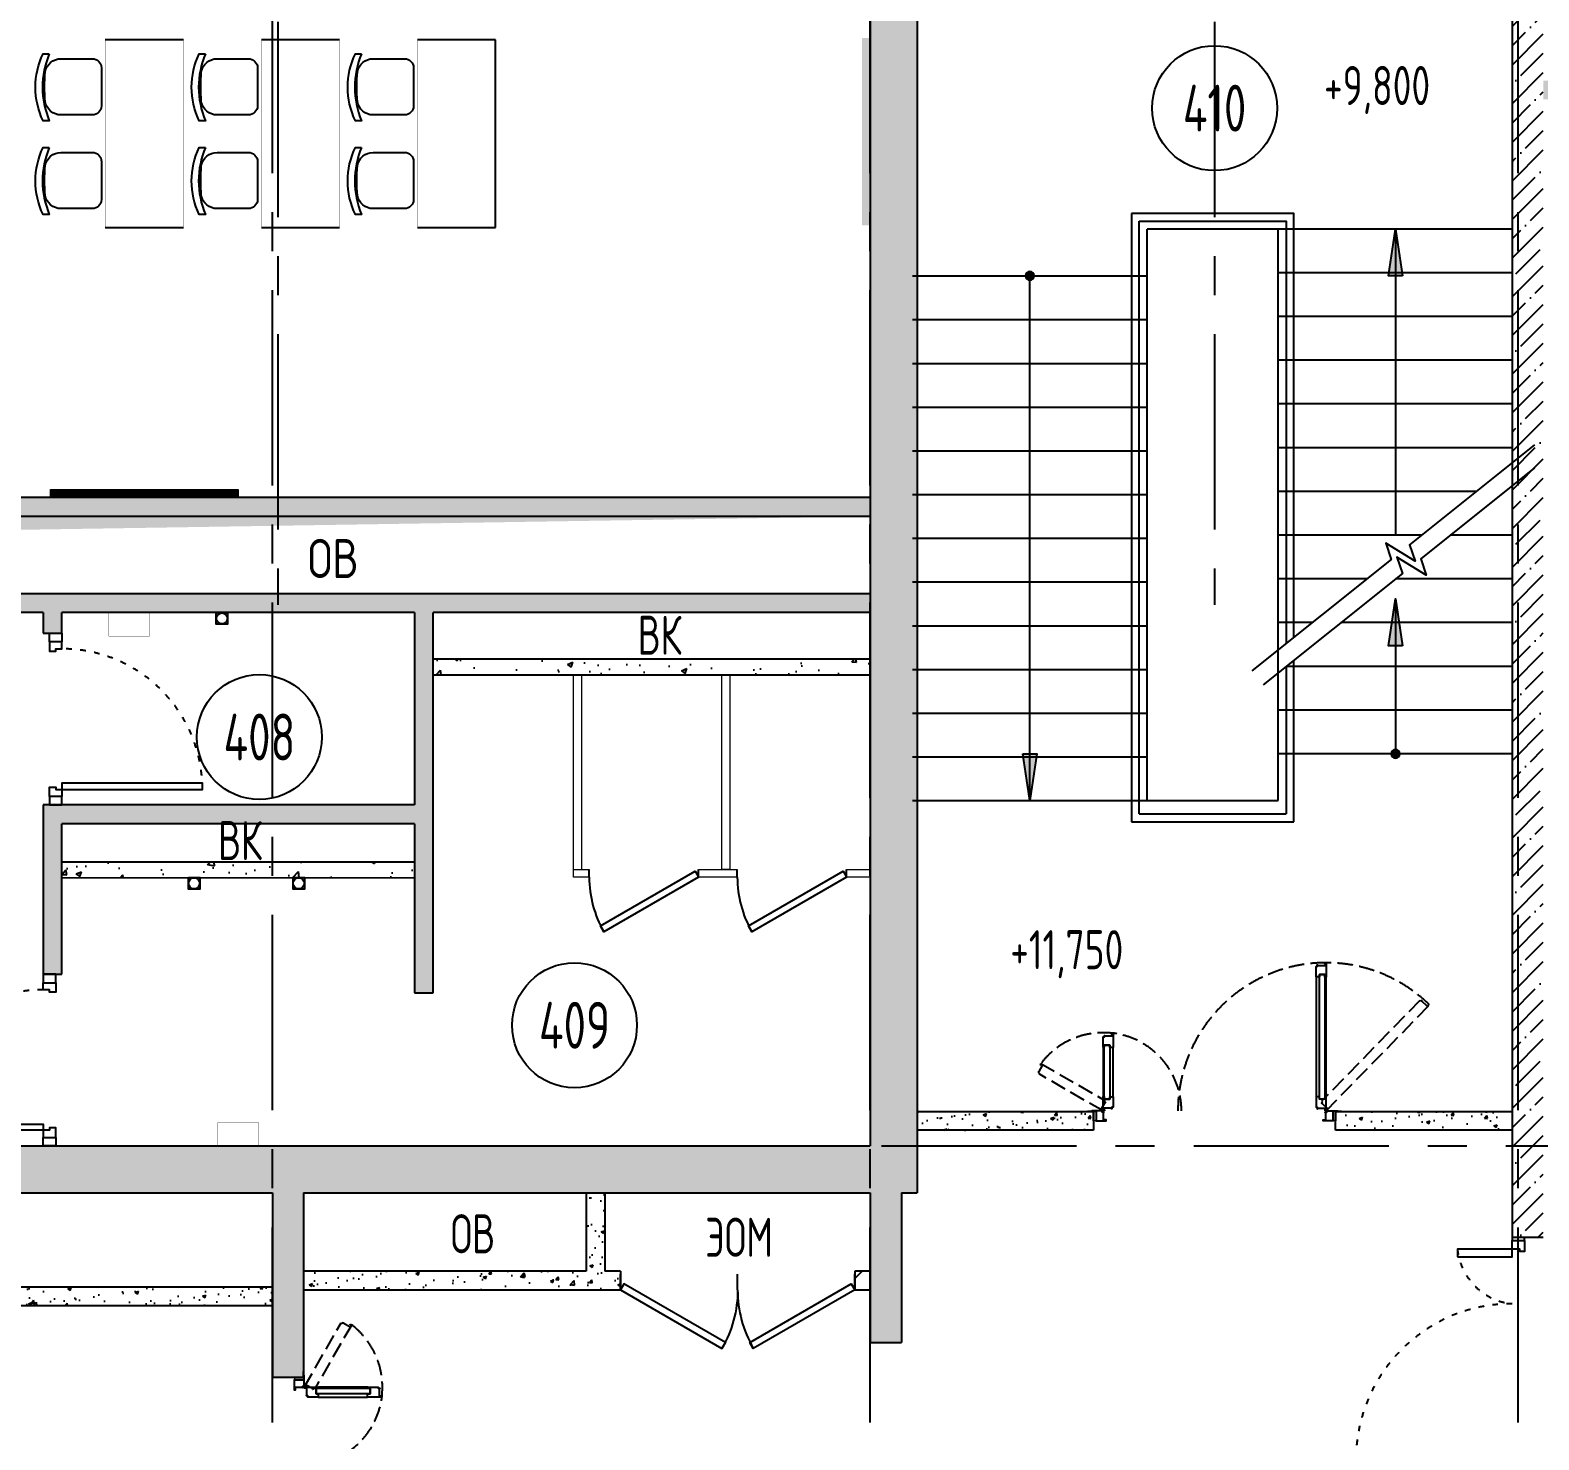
# Model space of a CAD drawing. Header units: millimetres. Extents: x -9318 to 9016603, y 0 to 838141.
# Drawn here: x 109816 to 119479, y 529691 to 538717 of the extents above; entities that cross this region are included whole.
import ezdxf
from ezdxf import colors
from ezdxf.entities.mleader import LeaderData, LeaderLine
from ezdxf.enums import TextEntityAlignment as Align
from ezdxf.math import Vec2, Vec3

# ---------------------------------------------------------------- set-up
doc = ezdxf.new("R2010")
doc.units = ezdxf.units.MM
for name, pattern in [('ACAD_ISO03W100', [30, 12, -18]), ('ADSK_Скрыто', [6, 3, -3]), ('CENTER', [2, 1.25, -0.25, 0.25, -0.25]), ('ГОСТ 2.303 4', [7, 5, -2, 0])]:
    doc.linetypes.add(name, pattern=pattern)
doc.layers.add('АР_Номер помещения', color=1, linetype='Continuous', lineweight=25)
doc.layers.add('ТХ_мебель передв', color=250, linetype='Continuous', lineweight=13)
doc.layers.add('ТХ_дозаторы', color=7, linetype='Continuous')
doc.layers.add('ТХ_обор_бытовое', color=14, linetype='Continuous')
doc.styles.add('ICOCPEUR', font='isocpeur.ttf')
doc.styles.add('ISOCPEUR', font='isocpeur.ttf', dxfattribs={"width": 0.7})
doc.linetypes.add('Ground1', pattern='A,12,[130,ltypeshp.shx,S=3,R=-150,X=0,Y=-2.598],3,[130,ltypeshp.shx,S=3,R=-150,X=0,Y=-2.598],3,[130,ltypeshp.shx,S=3,R=-150,X=0,Y=-2.598],0', length=18)
doc.linetypes.add('Ground2', pattern='A,12,[130,ltypeshp.shx,S=3,R=-210,X=0,Y=-2.598],3,[130,ltypeshp.shx,S=3,R=-210,X=0,Y=-2.598],3,[130,ltypeshp.shx,S=3,R=-210,X=0,Y=-2.598],0', length=18)
pattern_1 = [(50, (-131178.52, 456407.27), (215.17805, -18.82564), [22.5, -247.5]), (355, (-131178.52, 456407.27), (-41.6254, 225.65764), [18, -198]), (100.45144, (-131160.59, 456405.7), (173.55265, 206.832), [19.12206, -210.34263]), (46.1842, (-131178.52, 456467.27), (320.1724, -49.65578), [33.75, -371.25]), (96.63564, (-131151.84, 456463.14), (280.3986, 292.23558), [28.6831, -315.51413]), (351.18416, (-131178.52, 456467.27), (280.3986, 292.2356), [27, -297]), (21, (-131148.52, 456452.27), (179.07212, -120.78567), [22.5, -247.5]), (326, (-131148.52, 456452.27), (72.9946, 217.54501), [18, -198]), (71.451445, (-131133.6, 456442.2), (252.06671, 96.75935), [19.12206, -210.34263]), (37.5, (-131178.52, 456407.274), (3.647957, 99.868156), [0, -195.6, 0, -201, 0, -198.75]), (7.5, (-131178.52, 456407.27), (78.92086, 118.323514), [0, -114.6, 0, -191.1, 0, -75.75]), (327.5, (-131245.42, 456407.274), (160.14673, -6.766462), [0, -75, 0, -234, 0, -310.5]), (317.5, (-131275.42, 456407.27), (174.95585, 30.031495), [0, -97.5, 0, -155.4, 0, -220.5])]
pattern_2 = [(45, (-887755.71, 621612.85), (-123.743687, 123.743687), []), (45, (-887631.97, 621612.85), (-123.743687, 123.743687), [218.75, -43.75, 0, -43.75])]

# ---------------------------------------------------------------- blocks, each defined once
blk = doc.blocks.new('*U909')
at = {"color": 8}
for p, q in [((-700, 0), (-700, 50)), ((0, 0), (0, 50))]:
    blk.add_line(p, q, dxfattribs=at)
blk.add_lwpolyline([(0, 0), (-606.2, -350), (-628.1, -312.1), (-21.9, 37.9)], close=True, dxfattribs=at)
blk.add_arc((0, 0), 700, 180, 210, dxfattribs=at)
blk = doc.blocks.new('*U910')
at = {"color": 8}
for p, q in [((-700, 0), (-700, 50)), ((0, 0), (0, 50))]:
    blk.add_line(p, q, dxfattribs=at)
blk.add_lwpolyline([(0, 0), (-606.2, -350), (-628.1, -312.1), (-21.9, 37.9)], close=True, dxfattribs=at)
blk.add_arc((0, 0), 700, 180, 210, dxfattribs=at)
blk = doc.blocks.new('*U911')
at = {"color": 8}
for points in [[(-55, -80), (-55, 0), (-115, 0), (-115, -40), (-100, -40), (-100, -80), (-55, -80)], [(0, 0), (0, -80), (-55, -80), (-55, 0), (0, 0)], [(-1100, 0), (-1100, -80), (-1045, -80), (-1045, 0), (-1100, 0)], [(-1045, -80), (-1045, 0), (-985, 0), (-985, -40), (-1000, -40), (-1000, -80), (-1045, -80)]]:
    blk.add_lwpolyline(points, dxfattribs=at)
blk.add_lwpolyline([(-100, -80), (-100, -980), (-140, -980), (-140, -80)], close=True, dxfattribs=at)
at = {"color": 8, "linetype": 'ACAD_ISO03W100', "ltscale": 3}
blk.add_arc((-100, -80), 900, 180, 270, dxfattribs=at)
blk = doc.blocks.new('*U912')
at = {"color": 8}
blk.add_lwpolyline([(-100, 80), (-100, 980), (-140, 980), (-140, 80)], close=True, dxfattribs=at)
for points in [[(-1100, 0), (-1100, 80), (-1045, 80), (-1045, 0), (-1100, 0)], [(-1045, 80), (-1045, 0), (-985, 0), (-985, 40), (-1000, 40), (-1000, 80), (-1045, 80)], [(-55, 80), (-55, 0), (-115, 0), (-115, 40), (-100, 40), (-100, 80), (-55, 80)], [(0, 0), (0, 80), (-55, 80), (-55, 0), (0, 0)]]:
    blk.add_lwpolyline(points, dxfattribs=at)
at = {"color": 8, "linetype": 'ACAD_ISO03W100', "ltscale": 3}
blk.add_arc((-100, 80), 900, 90, 180, dxfattribs=at)
blk = doc.blocks.new('*U652')
at = {"color": 8}
for p, q in [((-96, -61), (-860.9, -61)), ((-863, -125), (-94, -125)), ((-94, -1425), (-409.9, -1425)), ((-411.9, -1489), (-96, -1489))]:
    blk.add_line(p, q, dxfattribs=at)
at = {"color": 8, "linetype": 'ГОСТ 2.303 4', "ltscale": 20}
for points in [[(-65.8, -90.1), (-60.3, -84.4), (-53.1, -91.4), (-52, -90.3), (-54.2, -88.1), (-17.3, -50.4), (-10.9, -56.7), (-15.2, -61.2), (-9.5, -66.7), (-4, -61), (-683.5, 601.4), (-689.1, 595.7), (-683.4, 590.2), (-679, 594.6), (-672.5, 588.3), (-709.3, 550.5), (-711.5, 552.7), (-712.6, 551.5), (-705.5, 544.5), (-711, 538.8)], [(-241, -1899.4), (-247.9, -1895.5), (-252.9, -1904.1), (-254.2, -1903.3), (-252.7, -1900.7), (-298.4, -1874.3), (-302.9, -1882.1), (-297.5, -1885.3), (-301.5, -1892.2), (-308.4, -1888.2), (-71.4, -1477.7), (-64.5, -1481.7), (-59.5, -1473.1), (-58.1, -1473.9), (-59.6, -1476.5), (-14, -1502.9), (-9.4, -1495), (-14.9, -1491.9), (-10.9, -1485), (-4, -1489)]]:
    blk.add_lwpolyline(points, close=True, dxfattribs=at)
at = {"color": 8}
for points in [[(60, -12), (60, -80), (52, -80), (52, -63), (5.6, -63), (5.6, -66), (4, -66), (4, -56), (-4, -56), (-4, 12), (0, 12), (0, 4), (-2.5, 4), (-2.4, -17), (56.2, -17), (56.2, -12)], [(-953, -69), (-953, -61), (-860.9, -61), (-860.9, -68.1), (-876.9, -68.1), (-876.9, -104), (-863, -104), (-863, -125), (-929, -125), (-929, -117.1), (-939, -117), (-939, -115.5), (-935.9, -115.5), (-935.9, -62.7), (-945, -62.7), (-945, -69)], [(-80, -104), (-876.9, -104), (-876.9, -68.1), (-80, -68.1)], [(-4, -69), (-4, -61), (-96, -61), (-96, -68.1), (-80, -68.1), (-80, -104), (-94, -104), (-94, -125), (-27.9, -125), (-27.9, -117.1), (-17.9, -117), (-17.9, -115.5), (-21, -115.5), (-21, -62.7), (-11.9, -62.7), (-11.9, -69)], [(-501.9, -1432.9), (-501.9, -1425), (-409.9, -1425), (-409.9, -1446), (-425.9, -1446), (-425.9, -1481.9), (-411.9, -1481.9), (-411.9, -1489), (-478, -1489), (-478, -1481), (-487.9, -1481), (-487.9, -1479.4), (-484.9, -1479.4), (-484.9, -1426.7), (-494, -1426.7), (-494, -1432.9)], [(-425.9, -1446), (-80, -1446), (-80, -1481.9), (-425.9, -1481.9)], [(-4, -1481), (-4, -1489), (-96, -1489), (-96, -1481.9), (-80, -1481.9), (-80, -1446), (-94, -1446), (-94, -1425), (-27.9, -1425), (-27.9, -1432.9), (-17.9, -1433), (-17.9, -1434.5), (-21, -1434.5), (-21, -1487.3), (-11.9, -1487.3), (-11.9, -1481)], [(60, -1538), (60, -1470), (52, -1470), (52, -1487), (5.6, -1487), (5.6, -1484), (4, -1484), (4, -1494), (-4, -1494), (-4, -1562), (0, -1562), (0, -1554), (-2.5, -1554), (-2.4, -1533), (56.2, -1533), (56.2, -1538)]]:
    blk.add_lwpolyline(points, close=True, dxfattribs=at)
at = {"color": 8, "linetype": 'Ground2'}
blk.add_lwpolyline([(0, 38.9), (0, 0), (60, 0)], dxfattribs=at)
at = {"color": 8, "linetype": 'Ground1'}
blk.add_lwpolyline([(60, -1550), (0, -1550), (0, -1588.9)], dxfattribs=at)
at = {"color": 8, "linetype": 'ГОСТ 2.303 4', "ltscale": 20}
for centre, radius, start, end in [((-4, -61), 949, 135.72975, 180.1036), ((-4, -61), 949, 180, 270), ((-4, -1489), 502, 90, 172.67471), ((-4, -1489), 501.1, 172.67471, 232.66071)]:
    blk.add_arc(centre, radius, start, end, dxfattribs=at)
blk = doc.blocks.new('Полуторная_на лестницу')
at = {"color": 8}
for points in [[(75, 80), (75, 1080), (124.9, 1080), (124.9, 80)], [(1375.1, 430), (1375.1, 80), (1425, 80), (1425, 430)]]:
    blk.add_lwpolyline(points, close=True, dxfattribs=at)
for points in [[(0, 0), (0, 80), (20, 80), (20, 0), (0, 0)], [(20, 80), (20, 0), (90, 0), (90, 30), (75, 30), (75, 80), (20, 80)], [(1480, 80), (1480, 0), (1410, 0), (1410, 30), (1425, 30), (1425, 80), (1480, 80)], [(1500, 0), (1500, 80), (1480, 80), (1480, 0), (1500, 0)]]:
    blk.add_lwpolyline(points, dxfattribs=at)
at = {"color": 8, "linetype": 'ACAD_ISO03W100', "ltscale": 3}
for centre, radius, start, end in [((75, 80), 1000, 0, 90), ((1465.4, 39.6), 392.5, 95.90754, 174.09246)]:
    blk.add_arc(centre, radius, start, end, dxfattribs=at)
blk = doc.blocks.new('*U1134')
at = {"layer": 'АР_Номер помещения', "color": 8}
blk.add_circle((-16984.3, 432.7), 400, dxfattribs=at)
at = {"color": 8, "style": 'ISOCPEUR', "width": 0.7, "flags": 1}
blk.add_attdef('КАТЕГОРИЯ', (-499.2, -2092.2), '', height=250, dxfattribs=at)
at = {"layer": 'АР_Номер помещения', "color": 8, "style": 'ISOCPEUR', "width": 0.7}
blk.add_attdef('НОМЕР_ПОМЕЩЕНИЯ', text='', height=300, dxfattribs=at).set_placement((-16984.3, 432.7), align=Align.MIDDLE_CENTER)
blk = doc.blocks.new('*U1135')
at = {"layer": 'АР_Номер помещения', "color": 8}
blk.add_circle((-21216.3, 2031.7), 400, dxfattribs=at)
at = {"color": 8, "style": 'ISOCPEUR', "width": 0.7, "flags": 1}
blk.add_attdef('КАТЕГОРИЯ', (-499.2, -2092.2), '', height=250, dxfattribs=at)
at = {"layer": 'АР_Номер помещения', "color": 8, "style": 'ISOCPEUR', "width": 0.7}
blk.add_attdef('НОМЕР_ПОМЕЩЕНИЯ', text='', height=300, dxfattribs=at).set_placement((-21216.3, 2031.7), align=Align.MIDDLE_CENTER)
blk = doc.blocks.new('*U1126')
at = {"layer": 'АР_Номер помещения', "color": 8}
blk.add_circle((-15801.9, 2230.5), 400, dxfattribs=at)
at = {"color": 8, "style": 'ISOCPEUR', "width": 0.7, "flags": 1}
blk.add_attdef('КАТЕГОРИЯ', (-499.2, -2092.2), '', height=250, dxfattribs=at)
at = {"layer": 'АР_Номер помещения', "color": 8, "style": 'ISOCPEUR', "width": 0.7}
blk.add_attdef('НОМЕР_ПОМЕЩЕНИЯ', text='', height=300, dxfattribs=at).set_placement((-15801.9, 2230.5), align=Align.MIDDLE_CENTER)
blk = doc.blocks.new('_DotSmall')
at = {"color": 8, "linetype": 'ByBlock', "const_width": 0.5}
blk.add_lwpolyline([(-0.0625, 0, 1), (0.0625, 0, 1)], format="xyb", close=True, dxfattribs=at)
blk = doc.blocks.new('*U1169')
h = blk.add_hatch(color=8)
h.dxf.hatch_style = 1
edge = h.paths.add_edge_path()
edge.add_arc((0, 0), 27.6, 359.64, 719.64)
h = blk.add_hatch(color=8)
h.dxf.hatch_style = 1
h.paths.add_polyline_path([(691.4, -44.3), (691.4, 44.3), (991.4, 0)])
at = {"color": 8}
blk.add_line((991.4, 0), (0, 0), dxfattribs=at)
blk.add_lwpolyline([(691.4, 44.3), (691.4, -44.3), (991.4, 0), (691.4, 44.3)], dxfattribs=at)
blk.add_circle((0, 0), 27.6, dxfattribs=at)
blk = doc.blocks.new('*U1170')
h = blk.add_hatch(color=8)
h.dxf.hatch_style = 1
edge = h.paths.add_edge_path()
edge.add_arc((0, 0), 27.6, 359.64, 719.64)
h = blk.add_hatch(color=8)
h.dxf.hatch_style = 1
h.paths.add_polyline_path([(3060, -44.3), (3060, 44.3), (3360, 0)])
at = {"color": 8}
blk.add_line((3360, 0), (0, 0), dxfattribs=at)
blk.add_lwpolyline([(3060, 44.3), (3060, -44.3), (3360, 0), (3060, 44.3)], dxfattribs=at)
blk.add_circle((0, 0), 27.6, dxfattribs=at)
blk = doc.blocks.new('*U704')
at = {"color": 8}
for p, q in [((-750, 0), (-750, 100)), ((0, 0), (0, 100))]:
    blk.add_line(p, q, dxfattribs=at)
blk.add_lwpolyline([(0, 0), (-649.5, -375), (-671.4, -337.1), (-21.9, 37.9)], close=True, dxfattribs=at)
blk.add_arc((0, 0), 750, 180, 210, dxfattribs=at)
blk = doc.blocks.new('*U705')
at = {"color": 8}
for p, q in [((-750, 0), (-750, 100)), ((0, 0), (0, 100))]:
    blk.add_line(p, q, dxfattribs=at)
blk.add_lwpolyline([(0, 0), (-649.5, -375), (-671.4, -337.1), (-21.9, 37.9)], close=True, dxfattribs=at)
blk.add_arc((0, 0), 750, 180, 210, dxfattribs=at)
blk = doc.blocks.new('*U698')
at = {"color": 8}
for p, q in [((-96, -61), (-860.9, -61)), ((-863, -125), (-94, -125)), ((-94, -1425), (-409.9, -1425)), ((-411.9, -1489), (-96, -1489))]:
    blk.add_line(p, q, dxfattribs=at)
at = {"color": 8, "linetype": 'ГОСТ 2.303 4', "ltscale": 20}
for points in [[(-65.8, -90.1), (-60.3, -84.4), (-53.1, -91.4), (-52, -90.3), (-54.2, -88.1), (-17.3, -50.4), (-10.9, -56.7), (-15.2, -61.2), (-9.5, -66.7), (-4, -61), (-683.5, 601.4), (-689.1, 595.7), (-683.4, 590.2), (-679, 594.6), (-672.5, 588.3), (-709.3, 550.5), (-711.5, 552.7), (-712.6, 551.5), (-705.5, 544.5), (-711, 538.8)], [(-241, -1899.4), (-247.9, -1895.5), (-252.9, -1904.1), (-254.2, -1903.3), (-252.7, -1900.7), (-298.4, -1874.3), (-302.9, -1882.1), (-297.5, -1885.3), (-301.5, -1892.2), (-308.4, -1888.2), (-71.4, -1477.7), (-64.5, -1481.7), (-59.5, -1473.1), (-58.1, -1473.9), (-59.6, -1476.5), (-14, -1502.9), (-9.4, -1495), (-14.9, -1491.9), (-10.9, -1485), (-4, -1489)]]:
    blk.add_lwpolyline(points, close=True, dxfattribs=at)
at = {"color": 8}
for points in [[(60, -12), (60, -80), (52, -80), (52, -63), (5.6, -63), (5.6, -66), (4, -66), (4, -56), (-4, -56), (-4, 12), (0, 12), (0, 4), (-2.5, 4), (-2.4, -17), (56.2, -17), (56.2, -12)], [(-953, -69), (-953, -61), (-860.9, -61), (-860.9, -68.1), (-876.9, -68.1), (-876.9, -104), (-863, -104), (-863, -125), (-929, -125), (-929, -117.1), (-939, -117), (-939, -115.5), (-935.9, -115.5), (-935.9, -62.7), (-945, -62.7), (-945, -69)], [(-80, -104), (-876.9, -104), (-876.9, -68.1), (-80, -68.1)], [(-4, -69), (-4, -61), (-96, -61), (-96, -68.1), (-80, -68.1), (-80, -104), (-94, -104), (-94, -125), (-27.9, -125), (-27.9, -117.1), (-17.9, -117), (-17.9, -115.5), (-21, -115.5), (-21, -62.7), (-11.9, -62.7), (-11.9, -69)], [(-501.9, -1432.9), (-501.9, -1425), (-409.9, -1425), (-409.9, -1446), (-425.9, -1446), (-425.9, -1481.9), (-411.9, -1481.9), (-411.9, -1489), (-478, -1489), (-478, -1481), (-487.9, -1481), (-487.9, -1479.4), (-484.9, -1479.4), (-484.9, -1426.7), (-494, -1426.7), (-494, -1432.9)], [(-425.9, -1446), (-80, -1446), (-80, -1481.9), (-425.9, -1481.9)], [(-4, -1481), (-4, -1489), (-96, -1489), (-96, -1481.9), (-80, -1481.9), (-80, -1446), (-94, -1446), (-94, -1425), (-27.9, -1425), (-27.9, -1432.9), (-17.9, -1433), (-17.9, -1434.5), (-21, -1434.5), (-21, -1487.3), (-11.9, -1487.3), (-11.9, -1481)], [(60, -1538), (60, -1470), (52, -1470), (52, -1487), (5.6, -1487), (5.6, -1484), (4, -1484), (4, -1494), (-4, -1494), (-4, -1562), (0, -1562), (0, -1554), (-2.5, -1554), (-2.4, -1533), (56.2, -1533), (56.2, -1538)]]:
    blk.add_lwpolyline(points, close=True, dxfattribs=at)
at = {"color": 8, "linetype": 'Ground2'}
blk.add_lwpolyline([(0, 38.9), (0, 0), (60, 0)], dxfattribs=at)
at = {"color": 8, "linetype": 'Ground1'}
blk.add_lwpolyline([(60, -1550), (0, -1550), (0, -1588.9)], dxfattribs=at)
at = {"color": 8, "linetype": 'ГОСТ 2.303 4', "ltscale": 20}
for centre, radius, start, end in [((-4, -61), 949, 135.72975, 180.1036), ((-4, -61), 949, 180, 270), ((-4, -1489), 502, 90, 172.67471), ((-4, -1489), 501.1, 172.67471, 232.66071)]:
    blk.add_arc(centre, radius, start, end, dxfattribs=at)
blk = doc.blocks.new('*U701')
at = {"color": 8}
for p, q in [((-96, -61), (-860.9, -61)), ((-863, -125), (-94, -125)), ((-94, -1425), (-409.9, -1425)), ((-411.9, -1489), (-96, -1489))]:
    blk.add_line(p, q, dxfattribs=at)
at = {"color": 8, "linetype": 'ГОСТ 2.303 4', "ltscale": 20}
for points in [[(-65.8, -90.1), (-60.3, -84.4), (-53.1, -91.4), (-52, -90.3), (-54.2, -88.1), (-17.3, -50.4), (-10.9, -56.7), (-15.2, -61.2), (-9.5, -66.7), (-4, -61), (-683.5, 601.4), (-689.1, 595.7), (-683.4, 590.2), (-679, 594.6), (-672.5, 588.3), (-709.3, 550.5), (-711.5, 552.7), (-712.6, 551.5), (-705.5, 544.5), (-711, 538.8)], [(-241, -1899.4), (-247.9, -1895.5), (-252.9, -1904.1), (-254.2, -1903.3), (-252.7, -1900.7), (-298.4, -1874.3), (-302.9, -1882.1), (-297.5, -1885.3), (-301.5, -1892.2), (-308.4, -1888.2), (-71.4, -1477.7), (-64.5, -1481.7), (-59.5, -1473.1), (-58.1, -1473.9), (-59.6, -1476.5), (-14, -1502.9), (-9.4, -1495), (-14.9, -1491.9), (-10.9, -1485), (-4, -1489)]]:
    blk.add_lwpolyline(points, close=True, dxfattribs=at)
at = {"color": 8}
for points in [[(60, -12), (60, -80), (52, -80), (52, -63), (5.6, -63), (5.6, -66), (4, -66), (4, -56), (-4, -56), (-4, 12), (0, 12), (0, 4), (-2.5, 4), (-2.4, -17), (56.2, -17), (56.2, -12)], [(-953, -69), (-953, -61), (-860.9, -61), (-860.9, -68.1), (-876.9, -68.1), (-876.9, -104), (-863, -104), (-863, -125), (-929, -125), (-929, -117.1), (-939, -117), (-939, -115.5), (-935.9, -115.5), (-935.9, -62.7), (-945, -62.7), (-945, -69)], [(-80, -104), (-876.9, -104), (-876.9, -68.1), (-80, -68.1)], [(-4, -69), (-4, -61), (-96, -61), (-96, -68.1), (-80, -68.1), (-80, -104), (-94, -104), (-94, -125), (-27.9, -125), (-27.9, -117.1), (-17.9, -117), (-17.9, -115.5), (-21, -115.5), (-21, -62.7), (-11.9, -62.7), (-11.9, -69)], [(-501.9, -1432.9), (-501.9, -1425), (-409.9, -1425), (-409.9, -1446), (-425.9, -1446), (-425.9, -1481.9), (-411.9, -1481.9), (-411.9, -1489), (-478, -1489), (-478, -1481), (-487.9, -1481), (-487.9, -1479.4), (-484.9, -1479.4), (-484.9, -1426.7), (-494, -1426.7), (-494, -1432.9)], [(-425.9, -1446), (-80, -1446), (-80, -1481.9), (-425.9, -1481.9)], [(-4, -1481), (-4, -1489), (-96, -1489), (-96, -1481.9), (-80, -1481.9), (-80, -1446), (-94, -1446), (-94, -1425), (-27.9, -1425), (-27.9, -1432.9), (-17.9, -1433), (-17.9, -1434.5), (-21, -1434.5), (-21, -1487.3), (-11.9, -1487.3), (-11.9, -1481)], [(60, -1538), (60, -1470), (52, -1470), (52, -1487), (5.6, -1487), (5.6, -1484), (4, -1484), (4, -1494), (-4, -1494), (-4, -1562), (0, -1562), (0, -1554), (-2.5, -1554), (-2.4, -1533), (56.2, -1533), (56.2, -1538)]]:
    blk.add_lwpolyline(points, close=True, dxfattribs=at)
at = {"color": 8, "linetype": 'Ground2'}
blk.add_lwpolyline([(0, 38.9), (0, 0), (60, 0)], dxfattribs=at)
at = {"color": 8, "linetype": 'Ground1'}
blk.add_lwpolyline([(60, -1550), (0, -1550), (0, -1588.9)], dxfattribs=at)
at = {"color": 8, "linetype": 'ГОСТ 2.303 4', "ltscale": 20}
for centre, radius, start, end in [((-4, -61), 949, 135.72975, 180.1036), ((-4, -61), 949, 180, 270), ((-4, -1489), 502, 90, 172.67471), ((-4, -1489), 501.1, 172.67471, 232.66071)]:
    blk.add_arc(centre, radius, start, end, dxfattribs=at)
blk = doc.blocks.new('A$C3da1b1ea')
at = {"color": 8, "lineweight": 0}
blk.add_lwpolyline([(0, 0), (50, 0), (50, -1200), (0, -1200), (0, 0)], dxfattribs=at)
blk = doc.blocks.new('У018')
at = {"layer": 'ТХ_мебель передв', "color": 8, "ltscale": 100, "const_width": 2}
blk.add_lwpolyline([(94750.1, 82280.2), (95250.1, 82280.2), (95250.1, 81080.2), (94750.1, 81080.2)], close=True, dxfattribs=at)
blk = doc.blocks.new('Стул парты')
at = {"color": 8}
for points in [[(-95.3, -360, -0.36493), (-180, -259.4), (-180, -58.2, -0.414078), (-121.8, 0), (121.8, 0, -0.414078), (180, -58.2), (180, -259.4, -0.36493), (95.3, -360, -0.041656)], [(-211.8, -333.5, 0.203875), (217.1, -333.5), (217.1, -373.5, -0.227009), (-211.8, -373.5)]]:
    blk.add_lwpolyline(points, format="xyb", close=True, dxfattribs=at)
blk = doc.blocks.new('У240')
at = {"layer": 'ТХ_обор_бытовое', "color": 8, "lineweight": 0, "ltscale": 100, "transparency": 33554687, "const_width": 2}
blk.add_lwpolyline([(259065, 2931.5), (259065, 3191.5), (259215, 3191.5), (259215, 2931.5)], close=True, dxfattribs=at)
blk = doc.blocks.new('A$C500e89c7')
at = {"color": 8, "ltscale": 100}
blk.add_circle((-36.5, 37.3), 35.3, dxfattribs=at)
at = {"layer": 'ТХ_дозаторы', "color": 8, "ltscale": 100}
blk.add_lwpolyline([(-73, 74.7), (0, 74.7), (0, 0), (-73, 0)], close=True, dxfattribs=at)

msp = doc.modelspace()

# ---------------------------------------------------------------- hatches: boundary and pattern name
at = {"ltscale": 100}
h = msp.add_hatch(dxfattribs=at)
h.set_pattern_fill('ANSI35', color=256, scale=700)
h.set_pattern_definition(pattern_2)
h.paths.add_polyline_path([(115497.1, 543057.96), (115197.1, 543057.96), (115197.1, 542757.96), (115197.1, 531572.96), (104242.1, 531572.96), (104242.1, 531272.96), (111367.1, 531272.96), (111367.1, 530090.44), (111567.1, 530090.44), (111567.1, 531272.96), (115197.1, 531272.96), (115197.1, 530315.44), (115397.1, 530315.44), (115397.1, 531272.96), (115497.1, 531272.96), (115497.1, 538892.96), (115497.1, 538893.25), (115497.1, 539093.25), (115497.1, 539092.96)])
h = msp.add_hatch(dxfattribs=at)
h.set_pattern_fill('ANSI35', color=256, scale=700)
h.set_pattern_definition(pattern_2)
h.paths.add_polyline_path([(125997.1, 539092.96), (115497.05, 539092.96), (115497.14, 538892.96), (119307.1, 538892.96), (119307.15, 530987.52), (119507.15, 530987.52), (119507.1, 538892.96), (125797.1, 538892.96), (125997.1, 538892.96)])
h = msp.add_hatch(color=256)
h.dxf.hatch_style = 1
h.paths.add_polyline_path([(115144.16, 537468.27), (115197.1, 537468.27), (115197.1, 538667.02), (115144.16, 538667.02)])
h = msp.add_hatch(dxfattribs=at)
h.set_pattern_fill('AR-CONC', color=256, scale=30)
h.set_pattern_definition([(50, (-131178.52, 456307.27), (215.17805, -18.82564), [22.5, -247.5]), (355, (-131178.52, 456307.27), (-41.6254, 225.65764), [18, -198]), (100.451444, (-131160.59, 456305.7), (173.55265, 206.832), [19.12206, -210.34263]), (46.1842, (-131178.52, 456367.27), (320.1724, -49.65578), [33.75, -371.25]), (96.63564, (-131151.84, 456363.14), (280.3986, 292.23558), [28.6831, -315.51413]), (351.18416, (-131178.52, 456367.27), (280.3986, 292.2356), [27, -297]), (21, (-131148.52, 456352.27), (179.07212, -120.78567), [22.5, -247.5]), (326, (-131148.52, 456352.27), (72.9946, 217.54501), [18, -198]), (71.451445, (-131133.6, 456342.2), (252.06671, 96.75935), [19.12206, -210.34263]), (37.5, (-131178.52, 456307.274), (3.647957, 99.868156), [0, -195.6, 0, -201, 0, -198.75]), (7.5, (-131178.52, 456307.27), (78.92086, 118.323514), [0, -114.6, 0, -191.1, 0, -75.75]), (327.5, (-131245.42, 456307.274), (160.14673, -6.766462), [0, -75, 0, -234, 0, -310.5]), (317.5, (-131275.42, 456307.27), (174.95585, 30.031495), [0, -97.5, 0, -155.4, 0, -220.5])])
h.paths.add_polyline_path([(119506.74, 538393.35), (125797.1, 538393.35), (125797.1, 538273.35), (119422.1, 538274.19), (119507.45, 538273.35)])
h = msp.add_hatch(color=256)
h.dxf.hatch_style = 1
h.paths.add_polyline_path([(118516.64, 537143.84), (118605.18, 537143.84), (118560.91, 537443.84)])
h = msp.add_hatch(dxfattribs=at)
h.set_pattern_fill('AR-CONC', color=256, scale=30)
h.set_pattern_definition([(50, (-131178.52, 456507.27), (215.17805, -18.82564), [22.5, -247.5]), (355, (-131178.52, 456507.27), (-41.6254, 225.65764), [18, -198]), (100.45144, (-131160.59, 456505.7), (173.55265, 206.832), [19.12206, -210.34263]), (46.1842, (-131178.52, 456567.27), (320.1724, -49.65578), [33.75, -371.25]), (96.63564, (-131151.84, 456563.14), (280.3986, 292.23558), [28.6831, -315.51413]), (351.18416, (-131178.52, 456567.27), (280.3986, 292.2356), [27, -297]), (21, (-131148.52, 456552.27), (179.07212, -120.78567), [22.5, -247.5]), (326, (-131148.52, 456552.27), (72.9946, 217.54501), [18, -198]), (71.451445, (-131133.6, 456542.2), (252.06671, 96.75935), [19.12206, -210.34263]), (37.5, (-131178.52, 456507.274), (3.647957, 99.868156), [0, -195.6, 0, -201, 0, -198.75]), (7.5, (-131178.52, 456507.27), (78.92086, 118.323514), [0, -114.6, 0, -191.1, 0, -75.75]), (327.5, (-131245.42, 456507.274), (160.14673, -6.766462), [0, -75, 0, -234, 0, -310.5]), (317.5, (-131275.42, 456507.27), (174.95585, 30.031495), [0, -97.5, 0, -155.4, 0, -220.5])])
h.paths.add_polyline_path([(115197.1, 535725.74), (108762.75, 535725.74), (108762.75, 535207.6), (108882.75, 535207.6), (108882.75, 535605.74), (115197.1, 535605.74)])
at = {"linetype": 'ADSK_Скрыто', "lineweight": 9}
msp.add_hatch(color=256, dxfattribs=at).paths.add_polyline_path([(108872.8, 535105.69), (108972.8, 535505.69), (115194.86, 535603.8), (108872.8, 535605.69)])
at = {"ltscale": 100}
h = msp.add_hatch(dxfattribs=at)
h.set_pattern_fill('AR-CONC', color=256, scale=30)
h.set_pattern_definition(pattern_1)
h.paths.add_polyline_path([(109899.8, 533755.99), (112276.78, 533755.99), (112276.78, 534987.6), (110019.69, 534987.6), (110019.37, 534855.84), (109899.37, 534856.13), (109899.69, 534987.6), (108762.75, 534987.58), (108762.75, 535107.58), (115044.36, 535107.67), (115197.1, 535107.67), (115197.1, 534987.72), (112396.78, 534987.6), (112396.78, 532553.69), (112281.64, 532553.69), (112276.78, 532558.55), (112276.78, 533635.99), (110019.77, 533635.99), (110019.37, 532672.93), (109899.37, 532672.98)])
h = msp.add_hatch(dxfattribs=at)
h.set_pattern_fill('AR-CONC', color=256, scale=2)
h.set_pattern_definition([(50, (-399102.3, 364239.42), (364.36934, -31.87817), [38.1, -419.1]), (355, (-399102.3, 364239.4), (-70.48684, 382.1137), [30.48, -335.28117]), (100.451445, (-399071.94, 364236.76), (293.8825, 350.2355), [32.38002, -356.1805]), (46.1842, (-399102.3, 364341), (542.1581, -84.08466), [57.15, -628.65]), (96.63556, (-399057.1, 364334), (474.80827, 494.85225), [48.57005, -534.2712]), (351.18415, (-399102.3, 364341), (474.80827, 494.85225), [45.71993, -502.91946]), (21, (-399051.5, 364315.62), (303.22878, -204.5304), [38.1, -419.1]), (326, (-399051.5, 364315.6), (123.60406, 368.37593), [30.48, -335.28]), (71.451445, (-399026.23, 364298.57), (426.83284, 163.84554), [32.38002, -356.17988]), (37.5, (-399102.3, 364239.42), (6.177207, 169.110078), [0, -331.216, 0, -340.36, 0, -336.55]), (7.5, (-399102.3, 364239.42), (133.639325, 200.36115), [0, -194.056, 0, -323.596, 0, -128.27]), (327.5, (-399215.59, 364239.42), (271.18119, -11.457488), [0, -127, 0, -396.24, 0, -525.78]), (317.5, (-399266.39, 364239.42), (296.25836, 50.85298), [0, -165.1, 0, -263.144, 0, -373.38])])
h.paths.add_polyline_path([(112396.78, 534689), (115197.09, 534688.75), (115197.1, 534588.75), (112396.78, 534589)])
h = msp.add_hatch(dxfattribs=at)
h.set_pattern_fill('AR-CONC', color=256, scale=2)
h.set_pattern_definition([(50, (-396285.35, 362941.27), (364.36934, -31.87817), [38.1, -419.1]), (355, (-396285.35, 362941.27), (-70.48684, 382.1137), [30.48, -335.28117]), (100.451445, (-396254.98, 362938.62), (293.8825, 350.2355), [32.38002, -356.1805]), (46.1842, (-396285.35, 363042.87), (542.1581, -84.08466), [57.15, -628.65]), (96.63556, (-396240.17, 363035.87), (474.80827, 494.85225), [48.57005, -534.2712]), (351.18415, (-396285.35, 363042.9), (474.80827, 494.85225), [45.71993, -502.91946]), (21, (-396234.55, 363017.47), (303.22878, -204.5304), [38.1, -419.1]), (326, (-396234.55, 363017.47), (123.60406, 368.37593), [30.48, -335.28]), (71.451445, (-396209.28, 363000.43), (426.83284, 163.84554), [32.38002, -356.17988]), (37.5, (-396285.35, 362941.27), (6.177207, 169.110078), [0, -331.216, 0, -340.36, 0, -336.55]), (7.5, (-396285.35, 362941.27), (133.639325, 200.36115), [0, -194.056, 0, -323.596, 0, -128.27]), (327.5, (-396398.63, 362941.27), (271.18119, -11.457488), [0, -127, 0, -396.24, 0, -525.78]), (317.5, (-396449.43, 362941.27), (296.25836, 50.85298), [0, -165.1, 0, -263.144, 0, -373.38])])
h.paths.add_polyline_path([(110019.67, 533390.85), (112276.78, 533390.61), (112276.79, 533290.61), (110019.62, 533290.85)])
h = msp.add_hatch(dxfattribs=at)
h.set_pattern_fill('AR-CONC', color=256, scale=30)
h.set_pattern_definition(pattern_1)
h.paths.add_polyline_path([(116627.1, 531792.96), (116588.2, 531792.96), (115497.1, 531792.96), (115497.1, 531672.96), (116627.1, 531672.96)])
h = msp.add_hatch(dxfattribs=at)
h.set_pattern_fill('AR-CONC', color=256, scale=30)
h.set_pattern_definition(pattern_1)
h.paths.add_polyline_path([(119307.1, 531792.96), (118177.1, 531792.96), (118177.1, 531672.96), (119307.1, 531672.96)])
h = msp.add_hatch(dxfattribs=at)
h.set_pattern_fill('AR-CONC', color=256, scale=30)
h.set_pattern_definition(pattern_1)
h.paths.add_polyline_path([(106546.98, 530771.75), (106517.1, 530771.75), (106517.1, 531272.96), (106637.1, 531272.96), (106637.1, 530671.75), (111366.99, 530671.75), (111367.21, 530551.75), (106547.22, 530551.75)])
h = msp.add_hatch(dxfattribs=at)
h.set_pattern_fill('AR-CONC', color=256, scale=30)
h.set_pattern_definition(pattern_1)
h.paths.add_polyline_path([(111566.98, 530771.75), (113377.1, 530771.75), (113377.1, 531272.96), (113497.1, 531272.96), (113497.1, 530771.75), (113596.99, 530771.75), (113597.21, 530651.75), (111567.22, 530651.75)])
h = msp.add_hatch(dxfattribs=at)
h.set_pattern_fill('ANSI32', color=256, scale=500)
h.set_pattern_definition([(45, (-868545.54, 603853.26), (-132.58252, 132.58252), []), (45, (-868457.15, 603853.26), (-132.58252, 132.58252), [])])
h.paths.add_polyline_path([(115097.1, 530771.75), (115197.1, 530771.75), (115197.1, 530651.75), (115097.1, 530651.75)])

# ---------------------------------------------------------------- linework, layer by layer
at = {"linetype": 'CENTER', "ltscale": 1000}
for p, q in [((111402.03, 590770.43), (111402.03, 535038.08)), ((117402.03, 590770.43), (117402.03, 535038.08)), ((111367.1, 509801.69), (111367.1, 544109.16)), ((115197.1, 509801.69), (115197.1, 544109.16)), ((119347.1, 509801.69), (119347.1, 544109.16)), ((51268.34, 531572.96), (134865.51, 531572.96))]:
    msp.add_line(p, q, dxfattribs=at)
at = {"ltscale": 100}
for p, q in [((115197.1, 542757.96), (115197.1, 531572.96)), ((115497.1, 538892.96), (115497.1, 531272.96)), ((119307.1, 538892.96), (119307.1, 530987.51)), ((119307.1, 537443.84), (116969.53, 537443.88)), ((119312.1, 537163.84), (117809.72, 537163.84)), ((115467.09, 537143.83), (116969.46, 537143.83)), ((119312.1, 536883.84), (117809.72, 536883.84)), ((115467.09, 536863.83), (116969.46, 536863.83)), ((115467.09, 536583.83), (116969.46, 536583.83)), ((119312.1, 536603.84), (117809.72, 536603.84)), ((115467.05, 536303.8), (116969.46, 536303.83)), ((119312.1, 536323.84), (117809.72, 536323.84)), ((115467.09, 536023.83), (116969.55, 536023.83)), ((119312.1, 536043.84), (117809.72, 536043.84)), ((115467.09, 535743.83), (116969.56, 535743.83)), ((119079.38, 535763.84), (117809.72, 535763.84)), ((115467.09, 535463.83), (116969.56, 535463.83)), ((118729.09, 535483.84), (117809.72, 535483.84)), ((119312.1, 535483.84), (118911.77, 535483.84)), ((115467.09, 535183.83), (116969.57, 535183.83)), ((118378.81, 535203.84), (117809.72, 535203.84)), ((119312.1, 535203.84), (118561.49, 535203.84)), ((115467.09, 534903.83), (116969.46, 534903.83)), ((118028.55, 534923.84), (117809.75, 534923.84)), ((119312.1, 534923.84), (118211.21, 534923.84)), ((117909.72, 533648.77), (117909.72, 534682.84)), ((115467.09, 534623.83), (116969.46, 534623.83)), ((119312.1, 534643.84), (117860.93, 534643.84)), ((119312.1, 534363.84), (117809.72, 534363.84)), ((115467.09, 534343.83), (116969.46, 534343.83)), ((119312.1, 534083.84), (117809.72, 534083.84)), ((115467.11, 534063.79), (116969.58, 534063.81)), ((115467.09, 533783.79), (116969.47, 533783.79)), ((116969.47, 533783.79), (117809.84, 533783.8)), ((116919.46, 533698.77), (117859.72, 533698.77)), ((116869.46, 533648.77), (117909.72, 533648.77)), ((104242.1, 531572.96), (115197.1, 531572.96)), ((104242.1, 531272.96), (111367.1, 531272.96)), ((111367.1, 531272.96), (111367.1, 530090.44)), ((111567.1, 531272.96), (115197.1, 531272.96)), ((111567.1, 531272.96), (111567.1, 530090.44)), ((115197.1, 531272.96), (115197.1, 530315.44)), ((115397.1, 531272.96), (115497.1, 531272.96)), ((115397.1, 531272.96), (115397.1, 530315.44)), ((119507.1, 530987.51), (119307.1, 530987.51)), ((115197.1, 530315.44), (115397.1, 530315.44)), ((111567.1, 530090.44), (111367.1, 530090.44))]:
    msp.add_line(p, q, dxfattribs=at)
for p, q in [((110797.22, 538654.39), (110297.22, 538654.39)), ((111797.22, 538654.39), (111297.22, 538654.39)), ((112797.22, 538654.39), (112297.22, 538654.39)), ((112797.22, 537454.39), (112797.22, 538654.39)), ((110297.22, 537454.39), (110797.22, 537454.39)), ((111297.22, 537454.39), (111797.22, 537454.39)), ((112297.22, 537454.39), (112797.22, 537454.39)), ((118560.91, 537443.84), (118560.91, 535483.84))]:
    msp.add_line(p, q)
at = {"lineweight": 0}
msp.add_line((113296.78, 533293.75), (113296.78, 534588.75), dxfattribs=at)
at = {"ltscale": 100}
for points in [[(117909.72, 534828.87), (117909.72, 537543.84), (116869.46, 537543.84)], [(116869.46, 537543.84), (116869.46, 533648.77)], [(116919.46, 537493.84), (117859.72, 537493.84), (117859.72, 534788.9)], [(116919.46, 533698.77), (116919.46, 537493.84)], [(116969.47, 533783.79), (116969.53, 537443.88)], [(117809.84, 533783.8), (117809.79, 537443.87)], [(115197.1, 535725.74), (108752.75, 535725.74), (108752.75, 535107.6)], [(108872.75, 535107.6), (108872.75, 535605.74), (115197.1, 535605.74)], [(115197.1, 535107.6), (108872.75, 535107.6)], [(109899.69, 534987.6), (108752.75, 534987.58)], [(109899.69, 534987.6), (109899.37, 534856.28)], [(110019.37, 534855.99), (110019.69, 534987.6)], [(112276.78, 534987.66), (110019.69, 534987.66)], [(112276.78, 534987.6), (112276.78, 533755.99)], [(112396.78, 532553.69), (112396.78, 534987.6)], [(115197.1, 534987.6), (112396.78, 534987.6)], [(109899.37, 534856.28), (110019.37, 534855.99)], [(115197.1, 534688.75), (112396.78, 534688.75)], [(112396.78, 534588.75), (115197.1, 534588.75)], [(117859.72, 534642.88), (117859.72, 533698.77)], [(109899.81, 533755.99), (109899.37, 532672.98)], [(112276.78, 533755.99), (109899.81, 533755.99)], [(110019.37, 532672.93), (110019.77, 533635.99)], [(112276.78, 533635.99), (110019.77, 533635.99)], [(112276.78, 533635.99), (112276.78, 532553.69)], [(117125.21, 533648.77), (117125.21, 533648.77)], [(112276.78, 533390.61), (110019.67, 533390.85)], [(110019.62, 533290.85), (112276.77, 533290.61)], [(109899.37, 532672.98), (110019.37, 532672.93)], [(112276.78, 532553.69), (112396.78, 532553.69)], [(115497.1, 531792.96), (116627.1, 531792.96)], [(116627.1, 531792.96), (116627.1, 531672.96)], [(118177.1, 531792.96), (119307.1, 531792.96)], [(118177.1, 531672.96), (118177.1, 531792.96)], [(116627.1, 531672.96), (115497.1, 531672.96)], [(119307.1, 531672.96), (118177.1, 531672.96)], [(106517.1, 531272.96), (106517.1, 530551.75), (111367.1, 530551.75)], [(106637.1, 531272.96), (106637.1, 530671.75), (111367.1, 530671.75)], [(113377.1, 531272.96), (113377.1, 530771.75)], [(113497.1, 531272.96), (113497.1, 530771.75)], [(113377.1, 530771.75), (111567.1, 530771.75)], [(113597.1, 530771.75), (113497.1, 530771.75)], [(113597.1, 530771.75), (113597.1, 530651.75)], [(115197.1, 530771.75), (115097.1, 530771.75)], [(115097.1, 530771.75), (115097.1, 530651.75)], [(111567.1, 530651.75), (113597.1, 530651.75)], [(115097.1, 530651.75), (115197.1, 530651.75)]]:
    msp.add_lwpolyline(points, dxfattribs=at)
for points in [[(118605.18, 537143.84), (118516.64, 537143.84), (118560.91, 537443.84), (118605.18, 537143.84)], [(119451.66, 536061.43), (118650.98, 535421.4), (118686.01, 535317.5), (118498.77, 535431.63), (118533.81, 535327.74), (117641.58, 534614.53)], [(119451.66, 535915.4), (118722.2, 535332.3), (118757.23, 535228.41), (118569.99, 535342.53), (118605.03, 535238.64), (117712.8, 534525.43)]]:
    msp.add_lwpolyline(points)
at = {"const_width": 50}
msp.add_lwpolyline([(111147.22, 535750.74), (109947.22, 535750.74)], dxfattribs=at)
at = {"lineweight": 0}
for points in [[(113296.78, 534588.75), (113346.78, 534588.75), (113346.78, 533343.75)], [(113296.78, 533343.75), (113396.78, 533343.75), (113396.78, 533293.75), (113296.78, 533293.75)]]:
    msp.add_lwpolyline(points, dxfattribs=at)
for points in [[(114247.1, 534588.75), (114297.1, 534588.75), (114297.1, 533343.75), (114247.1, 533343.75)], [(114096.78, 533293.75), (114096.78, 533343.75), (114345.29, 533343.75), (114345.29, 533293.75)], [(115045.29, 533293.75), (115045.29, 533343.75), (115197.1, 533343.75), (115197.1, 533293.75)]]:
    msp.add_lwpolyline(points, close=True, dxfattribs=at)

# ---------------------------------------------------------------- block references
for name, p in [('У018', (15547.16, 456374.2)), ('У018', (16547.16, 456374.2)), ('У018', (17547.16, 456374.2)), ('*U705', (115097.1, 530651.75))]:
    msp.add_blockref(name, p)
ref = msp.add_blockref('*U1126', (133203.93, 535987.27))
ref.add_attrib('НОМЕР_ПОМЕЩЕНИЯ', '410', dxfattribs={"layer": 'АР_Номер помещения', "color": 8, "height": 300, "style": 'ISOCPEUR', "width": 0.7}).set_placement((117402.03, 538217.8), align=Align.MIDDLE_CENTER)
for name, p, rotation in [('Стул парты', (110272.22, 538354.39), 270), ('Стул парты', (111272.22, 538354.39), 270), ('Стул парты', (112272.22, 538354.39), 270), ('Стул парты', (110272.22, 537754.39), 270), ('Стул парты', (111272.22, 537754.39), 270), ('Стул парты', (112272.22, 537754.39), 270), ('*U912', (109939.37, 533755.99), 270), ('*U652', (118177.1, 531792.96), 270), ('*U911', (109979.37, 531572.96), 270), ('У240', (114210.42, 272507.99), 90), ('Полуторная_на лестницу', (119387.1, 529487.51), 90.00000000000001), ('*U698', (111567.1, 528540.44), 180), ('*U701', (111567.1, 528540.44), 180)]:
    msp.add_blockref(name, p, dxfattribs=dict(rotation=rotation))
at = {"ltscale": 100, "xscale": -1}
for name, p, rotation in [('*U1170', (116218.27, 537143.83), 90), ('*U1169', (118560.91, 534083.84), 270)]:
    msp.add_blockref(name, p, dxfattribs=dict(at, rotation=rotation))
at = {"lineweight": 0, "rotation": 90}
msp.add_blockref('A$C3da1b1ea', (109947.22, 535725.74), dxfattribs=at)
at = {"xscale": -1, "rotation": 270.0000000000385}
msp.add_blockref('У240', (107388.16, 275772.59), dxfattribs=at)
at = {"ltscale": 100}
for p in [(111080.58, 534913.12), (110902.49, 533217.35), (111572.5, 533217.35)]:
    msp.add_blockref('A$C500e89c7', p, dxfattribs=at)
ref = msp.add_blockref('*U1135', (132500.51, 532159.42))
ref.add_attrib('НОМЕР_ПОМЕЩЕНИЯ', '408', dxfattribs={"layer": 'АР_Номер помещения', "color": 8, "height": 300, "style": 'ISOCPEUR', "width": 0.7}).set_placement((111284.16, 534191.09), align=Align.MIDDLE_CENTER)
at = {"lineweight": 30}
for name, p in [('*U909', (114096.78, 533293.75)), ('*U910', (115045.29, 533293.75))]:
    msp.add_blockref(name, p, dxfattribs=at)
ref = msp.add_blockref('*U1134', (130286.93, 531912.98))
ref.add_attrib('НОМЕР_ПОМЕЩЕНИЯ', '409', dxfattribs={"layer": 'АР_Номер помещения', "color": 8, "height": 300, "style": 'ISOCPEUR', "width": 0.7}).set_placement((113302.6, 532345.7), align=Align.MIDDLE_CENTER)
at = {"xscale": -1}
msp.add_blockref('*U704', (113597.1, 530651.75), dxfattribs=at)

# ---------------------------------------------------------------- texts
at = {"ltscale": 100, "char_height": 250, "attachment_point": 5, "line_spacing_factor": 0.7, "style": 'ICOCPEUR'}
for s, insert in [('\\A1;{\\W0.8;ОВ}', (111756.21, 535334.29)), ('\\A1;{\\W0.7;ВК}', (113846.96, 534842.96)), ('\\A1;{\\W0.7;ВК}', (111159.54, 533527.77)), ('\\A1;{\\W0.7;ОВ}', (112651.38, 531010.57))]:
    msp.add_mtext(s, dxfattribs=dict(at, insert=insert))
at = {"ltscale": 100, "insert": (114356.74, 530988.27), "char_height": 250, "attachment_point": 5, "style": 'ICOCPEUR'}
msp.add_mtext('\\A1;{\\W0.7;ЭОМ}', dxfattribs=at)

# ---------------------------------------------------------------- leaders
ml = msp.add_multileader_mtext('Standard')
ml.set_content('+13,700', color=8, style='ISOCPEUR')
ml.set_leader_properties(color=8, linetype='Continuous', lineweight=-1)
ml.set_arrow_properties(name='DOTSMALL')
ml.build(insert=Vec2(0, 0))
ml.multileader.update_dxf_attribs({"has_text_frame": 1, "text_left_attachment_type": 4, "text_right_attachment_type": 4, "dogleg_length": 100, "arrow_head_size": 180})
ctx = ml.context
ctx.base_point, ctx.char_height, ctx.arrow_head_size, ctx.landing_gap_size, ctx.plane_origin = Vec3(118053.07, 658154.33), 250, 180, 50, Vec3(117803.7, 657493.51)
ctx.left_attachment, ctx.right_attachment = 4, 4
notes = []
notes.append((ctx, [(0, (0, 0, 0), (0, 0), (1, 0), 1, [])]))
ctx.mtext.insert, ctx.mtext.width, ctx.mtext.line_spacing_style, ctx.mtext.flow_direction = Vec3(118103.07, 658487.66), 852.697, 2, 5
ml = msp.add_multileader_mtext('Standard')
ml.set_content('+15,850', color=8, style='ISOCPEUR')
ml.set_leader_properties(color=8, linetype='Continuous', lineweight=-1)
ml.set_arrow_properties(name='DOTSMALL')
ml.build(insert=Vec2(0, 0))
ml.multileader.update_dxf_attribs({"has_text_frame": 1, "text_left_attachment_type": 4, "text_right_attachment_type": 4, "dogleg_length": 100, "arrow_head_size": 180})
ctx = ml.context
ctx.base_point, ctx.char_height, ctx.arrow_head_size, ctx.landing_gap_size, ctx.plane_origin = Vec3(116043.29, 652621.27), 250, 180, 50, Vec3(116522.41, 649668.82)
ctx.left_attachment, ctx.right_attachment = 4, 4
notes.append((ctx, [(0, (0, 0, 0), (0, 0), (1, 0), 1, [])]))
ctx.mtext.insert, ctx.mtext.width, ctx.mtext.line_spacing_style, ctx.mtext.flow_direction = Vec3(116093.29, 652954.61), 852.697, 2, 5
ml = msp.add_multileader_mtext('Standard')
ml.set_content('+9,800', color=8, style='ISOCPEUR')
ml.set_leader_properties(color=8, linetype='Continuous', lineweight=-1)
ml.set_arrow_properties(name='DOTSMALL')
ml.build(insert=Vec2(0, 0))
ml.multileader.update_dxf_attribs({"has_text_frame": 1, "text_left_attachment_type": 4, "text_right_attachment_type": 4, "dogleg_length": 100, "arrow_head_size": 180})
ctx = ml.context
ctx.base_point, ctx.char_height, ctx.arrow_head_size, ctx.landing_gap_size, ctx.plane_origin = Vec3(118053.07, 538154.33), 250, 180, 50, Vec3(117803.7, 537493.51)
ctx.left_attachment, ctx.right_attachment = 4, 4
notes.append((ctx, [(0, (0, 0, 0), (0, 0), (1, 0), 1, [])]))
ctx.mtext.insert, ctx.mtext.width, ctx.mtext.line_spacing_style, ctx.mtext.flow_direction = Vec3(118103.07, 538487.66), 852.697, 2, 5
ml = msp.add_multileader_mtext('Standard')
ml.set_content('\\pxsm1,qc;{\\C8;предусмотреть поддон 600х600 в строительном исполнении}', color=7, style='ISOCPEUR')
ml.set_leader_properties(color=8, lineweight=25)
ml.build(insert=Vec2(0, 0))
ml.multileader.update_dxf_attribs({"text_left_attachment_type": 6, "text_right_attachment_type": 6, "dogleg_length": 150, "arrow_head_size": 225, "scale": 75})
ctx = ml.context
ctx.base_point, ctx.scale, ctx.char_height, ctx.arrow_head_size, ctx.landing_gap_size, ctx.plane_origin = Vec3(87628.33, 533231.2, -0.56), 75, 187.5, 225, 150, Vec3(113290.93, 518645.84, -0.56)
ctx.left_attachment, ctx.right_attachment, ctx.text_align_type = 6, 6, 1
notes.append((ctx, [(0, (1, 1, 0), (87478.33, 533231.2, -0.56), (1, 0), 150, [(1, [(84124.03, 534733.37, -0.56)], 0, [])])]))
ctx.mtext.insert, ctx.mtext.width, ctx.mtext.defined_height, ctx.mtext.alignment, ctx.mtext.line_spacing_factor, ctx.mtext.flow_direction = Vec3(89064.58, 533474.95, -0.56), 2623.5252, 2263.28, 2, 0.8, 5
ml = msp.add_multileader_mtext('Standard')
ml.set_content('+11,750', color=8, style='ISOCPEUR')
ml.set_leader_properties(color=8, linetype='Continuous', lineweight=-1)
ml.set_arrow_properties(name='DOTSMALL')
ml.build(insert=Vec2(0, 0))
ml.multileader.update_dxf_attribs({"has_text_frame": 1, "text_left_attachment_type": 4, "text_right_attachment_type": 4, "dogleg_length": 100, "arrow_head_size": 180})
ctx = ml.context
ctx.base_point, ctx.char_height, ctx.arrow_head_size, ctx.landing_gap_size, ctx.plane_origin = Vec3(116043.29, 532621.27), 250, 180, 50, Vec3(116522.41, 529668.82)
ctx.left_attachment, ctx.right_attachment = 4, 4
notes.append((ctx, [(0, (0, 0, 0), (0, 0), (1, 0), 1, [])]))
ctx.mtext.insert, ctx.mtext.width, ctx.mtext.line_spacing_style, ctx.mtext.flow_direction = Vec3(116093.29, 532954.61), 852.697, 2, 5
for ctx, leaders in notes:
    for number, flags, end, landing, length, lines in leaders:
        leader = LeaderData()
        leader.index, (leader.has_last_leader_line, leader.has_dogleg_vector, leader.attachment_direction) = number, flags
        leader.last_leader_point, leader.dogleg_vector, leader.dogleg_length = Vec3(end), Vec3(landing), length
        for number, points, colour, breaks in lines:
            line = LeaderLine()
            line.index, line.vertices, line.color, line.breaks = number, Vec3.list(points), colors.encode_raw_color(colour), breaks
            leader.lines.append(line)
        ctx.leaders.append(leader)

doc.saveas('drawing.dxf')
